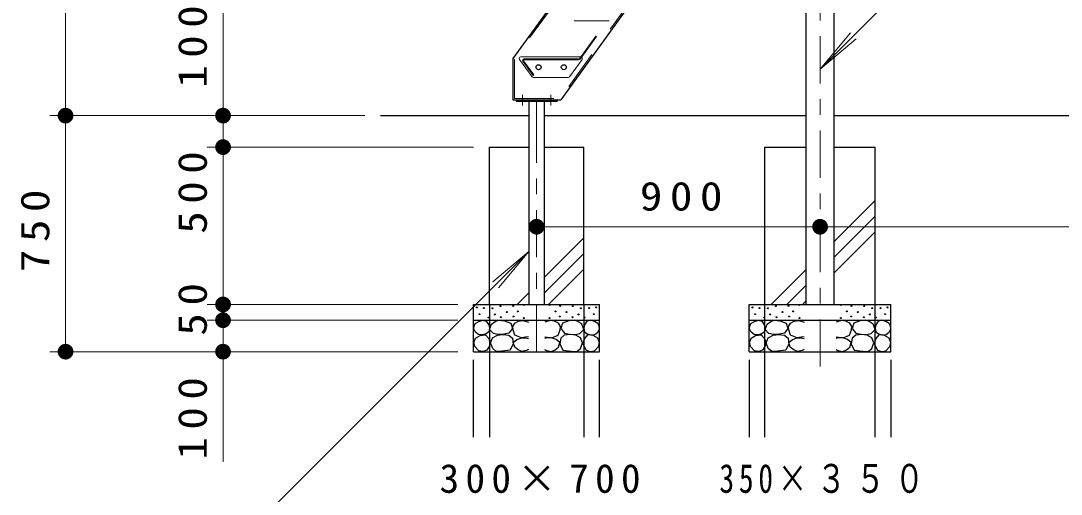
# Model space of a CAD drawing. Units: millimetres on the paper, scale 1:50. Extents: x -365 to 0, y 0 to 257.
# Drawn here: x -281.4 to -215.4, y 94.7 to 124.8 of the extents above; entities that cross this region are included whole.
import ezdxf

# ---------------------------------------------------------------- set-up
doc = ezdxf.new("R2010")
doc.units = ezdxf.units.MM
doc.linetypes.add('USER1', pattern=[4.5, 2.5, -2])
doc.linetypes.add('USER2', pattern=[6, 3, -1, 1, -1])
doc.layers.add('LY_1', color=7, linetype='Continuous', lineweight=13)
doc.styles.add('ＭＳ ゴシック', font='')
doc.styles.get('ＭＳ ゴシック').set_extended_font_data('MS Gothic')

# ---------------------------------------------------------------- blocks, each defined once
blk = doc.blocks.new('filled_dot')
at = {"color": 0, "linetype": 'Continuous', "lineweight": -2, "const_width": 1.25}
blk.add_lwpolyline([(-0.625, 0, 1), (0.625, 0, 1)], format="xyb", close=True, dxfattribs=at)

msp = doc.modelspace()

# ---------------------------------------------------------------- linework, layer by layer
at = {"layer": 'LY_1'}
for p, q in [((-201.532, 150.865), (-230.67, 121.727)), ((-278.579, 118.769), (-278.579, 136.769)), ((-268.579, 116.769), (-268.579, 126.395)), ((-246.281, 124.797), (-244.061, 124.797)), ((-244.902, 123.828), (-245.942, 122.388)), ((-244.864, 123.801), (-245.904, 122.361)), ((-244.902, 123.828), (-244.864, 123.801)), ((-230.67, 121.727), (-228.742, 124.026)), ((-230.67, 121.727), (-228.372, 123.656)), ((-248.962, 121.238), (-249.757, 122.338)), ((-249.676, 122.497), (-245.863, 122.497)), ((-248.889, 121.325), (-249.538, 122.223)), ((-248.852, 121.352), (-249.501, 122.25)), ((-249.464, 122.369), (-245.979, 122.369)), ((-249.464, 122.323), (-245.979, 122.323)), ((-245.786, 122.338), (-246.58, 121.238)), ((-248.889, 121.325), (-248.852, 121.352)), ((-248.881, 121.197), (-246.661, 121.197)), ((-259.579, 118.769), (-279.579, 118.769)), ((-259.579, 118.769), (-279.579, 118.769)), ((-278.579, 103.769), (-278.579, 118.769)), ((-259.579, 118.769), (-269.579, 118.769)), ((-252.67, 116.769), (-269.579, 116.769)), ((-268.579, 106.769), (-268.579, 116.769)), ((-229.779, 110.763), (-227.17, 113.372)), ((-229.779, 109.773), (-227.17, 112.382)), ((-230.67, 111.707), (-248.67, 111.707)), ((-190.17, 111.707), (-230.67, 111.707)), ((-248.184, 108.48), (-245.67, 110.994)), ((-229.779, 108.783), (-227.17, 111.392)), ((-269.323, 89.965), (-249.156, 110.132)), ((-249.156, 110.132), (-251.454, 108.204)), ((-249.156, 110.132), (-251.085, 107.834)), ((-248.184, 107.49), (-245.67, 110.004)), ((-247.916, 106.769), (-245.67, 109.014)), ((-233.774, 106.769), (-231.561, 108.981)), ((-232.784, 106.769), (-231.561, 107.991)), ((-249.896, 106.769), (-249.156, 107.508)), ((-253.67, 106.769), (-269.579, 106.769)), ((-268.579, 105.769), (-268.579, 106.769)), ((-231.794, 106.769), (-231.561, 107.001)), ((-253.67, 105.769), (-269.579, 105.769)), ((-253.67, 105.769), (-269.579, 105.769)), ((-268.579, 96.765), (-268.579, 105.769)), ((-253.67, 103.769), (-279.579, 103.769)), ((-253.67, 103.769), (-269.579, 103.769))]:
    msp.add_line(p, q, dxfattribs=at)
at = {"layer": 'LY_1', "lineweight": 25}
for p, q in [((-239.791, 136.769), (-250.17, 122.397)), ((-231.561, 106.769), (-231.561, 135.883)), ((-229.779, 106.769), (-229.779, 135.883)), ((-237.17, 133.566), (-247.135, 119.769)), ((-250.17, 122.397), (-250.17, 119.769)), ((-246.556, 122.323), (-248.556, 122.323)), ((-250.17, 119.769), (-247.135, 119.769)), ((-249.97, 119.769), (-249.97, 119.679)), ((-249.97, 119.679), (-247.37, 119.679)), ((-249.156, 119.679), (-249.156, 118.769)), ((-248.184, 119.679), (-248.184, 118.769)), ((-247.37, 119.769), (-247.37, 119.679)), ((-258.579, 118.769), (-249.156, 118.769)), ((-249.156, 118.769), (-249.156, 106.769)), ((-248.184, 118.769), (-248.184, 106.769)), ((-248.184, 118.769), (-231.561, 118.769)), ((-229.779, 118.769), (-190.551, 118.769)), ((-251.67, 106.769), (-251.67, 116.769)), ((-251.67, 116.769), (-249.156, 116.769)), ((-248.184, 116.769), (-245.67, 116.769)), ((-245.67, 106.769), (-245.67, 116.769)), ((-234.17, 106.769), (-234.17, 116.769)), ((-234.17, 116.769), (-231.561, 116.769)), ((-229.779, 116.769), (-227.17, 116.769)), ((-227.17, 106.769), (-227.17, 116.769)), ((-252.67, 103.769), (-252.67, 106.769)), ((-252.67, 106.769), (-244.67, 106.769)), ((-251.67, 106.769), (-251.67, 98.333)), ((-245.67, 106.769), (-245.67, 98.333)), ((-244.67, 103.769), (-244.67, 106.769)), ((-235.17, 103.769), (-235.17, 106.769)), ((-235.17, 106.769), (-226.17, 106.769)), ((-234.17, 98.333), (-234.17, 106.769)), ((-227.17, 98.333), (-227.17, 106.769)), ((-226.17, 103.769), (-226.17, 106.769)), ((-252.67, 105.769), (-244.67, 105.769)), ((-235.17, 105.769), (-226.17, 105.769)), ((-252.67, 103.769), (-244.67, 103.769)), ((-235.17, 103.769), (-226.17, 103.769)), ((-252.67, 98.333), (-252.67, 103.245)), ((-244.67, 98.333), (-244.67, 103.245)), ((-235.17, 103.245), (-235.17, 98.333)), ((-226.17, 103.245), (-226.17, 98.333))]:
    msp.add_line(p, q, dxfattribs=at)
at = {"layer": 'LY_1', "linetype": 'USER1'}
for p, q in [((-239.745, 136.679), (-250.08, 122.368)), ((-237.26, 133.595), (-247.181, 119.859)), ((-250.08, 122.368), (-250.08, 119.859)), ((-250.08, 119.859), (-247.181, 119.859))]:
    msp.add_line(p, q, dxfattribs=at)
at = {"layer": 'LY_1', "linetype": 'USER2'}
for p, q in [((-230.67, 102.82), (-230.67, 134.295)), ((-249.57, 120.101), (-249.57, 119.408)), ((-248.67, 119.769), (-248.67, 118.769)), ((-247.77, 120.101), (-247.77, 119.408)), ((-248.67, 118.769), (-248.67, 102.82))]:
    msp.add_line(p, q, dxfattribs=at)
at = {"layer": 'LY_1', "lineweight": 25}
for points in [[(-252.656, 105.213), (-252.638, 105.38), (-252.566, 105.554), (-252.345, 105.679), (-252.088, 105.763), (-251.866, 105.697), (-251.711, 105.482), (-251.663, 105.273), (-251.705, 105.021), (-251.872, 104.908), (-252.106, 104.848), (-252.363, 104.86), (-252.548, 105.003)], [(-251.129, 104.858), (-251.416, 104.924), (-251.663, 105.187), (-251.539, 105.507), (-251.293, 105.696), (-251.079, 105.762), (-250.718, 105.738), (-250.315, 105.581), (-250.208, 105.236), (-250.438, 104.949), (-250.759, 104.891)], [(-246.212, 104.858), (-245.925, 104.924), (-245.678, 105.187), (-245.801, 105.507), (-246.048, 105.696), (-246.261, 105.762), (-246.623, 105.738), (-247.026, 105.581), (-247.132, 105.236), (-246.902, 104.949), (-246.582, 104.891)], [(-244.685, 105.213), (-244.703, 105.38), (-244.775, 105.554), (-244.996, 105.679), (-245.253, 105.763), (-245.474, 105.697), (-245.63, 105.482), (-245.678, 105.273), (-245.636, 105.021), (-245.468, 104.908), (-245.235, 104.848), (-244.978, 104.86), (-244.792, 105.003)], [(-235.156, 105.213), (-235.138, 105.38), (-235.066, 105.554), (-234.845, 105.679), (-234.588, 105.763), (-234.366, 105.697), (-234.211, 105.482), (-234.163, 105.273), (-234.205, 105.021), (-234.372, 104.908), (-234.606, 104.848), (-234.863, 104.86), (-235.048, 105.003)], [(-233.629, 104.858), (-233.916, 104.924), (-234.163, 105.187), (-234.039, 105.507), (-233.793, 105.696), (-233.579, 105.762), (-233.218, 105.738), (-232.815, 105.581), (-232.708, 105.236), (-232.938, 104.949), (-233.259, 104.891)], [(-227.712, 104.858), (-227.425, 104.924), (-227.178, 105.187), (-227.301, 105.507), (-227.548, 105.696), (-227.761, 105.762), (-228.123, 105.738), (-228.526, 105.581), (-228.632, 105.236), (-228.402, 104.949), (-228.082, 104.891)], [(-226.185, 105.213), (-226.203, 105.38), (-226.275, 105.554), (-226.496, 105.679), (-226.753, 105.763), (-226.974, 105.697), (-227.13, 105.482), (-227.178, 105.273), (-227.136, 105.021), (-226.968, 104.908), (-226.735, 104.848), (-226.478, 104.86), (-226.292, 105.003)], [(-252.064, 103.783), (-252.345, 103.831), (-252.596, 104.088), (-252.662, 104.333), (-252.548, 104.627), (-252.261, 104.794), (-251.908, 104.83), (-251.705, 104.615), (-251.609, 104.298), (-251.681, 104.1), (-251.824, 103.873)], [(-250.882, 103.798), (-251.227, 103.79), (-251.457, 103.963), (-251.589, 104.324), (-251.465, 104.645), (-251.153, 104.825), (-250.816, 104.858), (-250.43, 104.809), (-250.2, 104.628), (-250.151, 104.267), (-250.34, 103.864)], [(-246.459, 103.798), (-246.114, 103.79), (-245.883, 103.963), (-245.752, 104.324), (-245.875, 104.645), (-246.187, 104.825), (-246.524, 104.858), (-246.911, 104.809), (-247.141, 104.628), (-247.19, 104.267), (-247.001, 103.864)], [(-245.277, 103.783), (-244.996, 103.831), (-244.745, 104.088), (-244.679, 104.333), (-244.792, 104.627), (-245.08, 104.794), (-245.433, 104.83), (-245.636, 104.615), (-245.732, 104.298), (-245.66, 104.1), (-245.516, 103.873)], [(-234.564, 103.783), (-234.845, 103.831), (-235.096, 104.088), (-235.162, 104.333), (-235.048, 104.627), (-234.761, 104.794), (-234.408, 104.83), (-234.205, 104.615), (-234.109, 104.298), (-234.181, 104.1), (-234.324, 103.873)], [(-233.382, 103.798), (-233.727, 103.79), (-233.957, 103.963), (-234.089, 104.324), (-233.965, 104.645), (-233.653, 104.825), (-233.316, 104.858), (-232.93, 104.809), (-232.7, 104.628), (-232.651, 104.267), (-232.84, 103.864)], [(-227.959, 103.798), (-227.614, 103.79), (-227.383, 103.963), (-227.252, 104.324), (-227.375, 104.645), (-227.687, 104.825), (-228.024, 104.858), (-228.411, 104.809), (-228.641, 104.628), (-228.69, 104.267), (-228.501, 103.864)], [(-226.777, 103.783), (-226.496, 103.831), (-226.245, 104.088), (-226.179, 104.333), (-226.292, 104.627), (-226.58, 104.794), (-226.933, 104.83), (-227.136, 104.615), (-227.232, 104.298), (-227.16, 104.1), (-227.016, 103.873)]]:
    msp.add_lwpolyline(points, close=True, dxfattribs=at)
for points in [[(-249.189, 104.71), (-249.37, 104.686), (-249.633, 104.653), (-250.044, 104.809), (-250.159, 105.146), (-250.184, 105.368), (-250.052, 105.581), (-249.814, 105.713), (-249.534, 105.746), (-249.255, 105.672), (-249.189, 105.639)], [(-248.151, 104.71), (-247.971, 104.686), (-247.708, 104.653), (-247.297, 104.809), (-247.182, 105.146), (-247.157, 105.368), (-247.289, 105.581), (-247.527, 105.713), (-247.806, 105.746), (-248.086, 105.672), (-248.151, 105.639)], [(-231.689, 104.71), (-231.87, 104.686), (-232.133, 104.653), (-232.544, 104.809), (-232.659, 105.146), (-232.684, 105.368), (-232.552, 105.581), (-232.314, 105.713), (-232.034, 105.746), (-231.755, 105.672), (-231.689, 105.639)], [(-229.651, 104.71), (-229.471, 104.686), (-229.208, 104.653), (-228.797, 104.809), (-228.682, 105.146), (-228.657, 105.368), (-228.789, 105.581), (-229.027, 105.713), (-229.306, 105.746), (-229.586, 105.672), (-229.651, 105.639)], [(-249.181, 103.897), (-249.304, 103.848), (-249.608, 103.79), (-249.847, 103.88), (-250.06, 104.061), (-250.151, 104.349), (-249.921, 104.546), (-249.617, 104.653), (-249.354, 104.653), (-249.189, 104.612)], [(-248.16, 103.897), (-248.036, 103.848), (-247.732, 103.79), (-247.494, 103.88), (-247.28, 104.061), (-247.19, 104.349), (-247.42, 104.546), (-247.724, 104.653), (-247.987, 104.653), (-248.151, 104.612)], [(-231.681, 103.897), (-231.804, 103.848), (-232.108, 103.79), (-232.347, 103.88), (-232.56, 104.061), (-232.651, 104.349), (-232.421, 104.546), (-232.117, 104.653), (-231.854, 104.653), (-231.689, 104.612)], [(-229.66, 103.897), (-229.536, 103.848), (-229.232, 103.79), (-228.994, 103.88), (-228.78, 104.061), (-228.69, 104.349), (-228.92, 104.546), (-229.224, 104.653), (-229.487, 104.653), (-229.651, 104.612)]]:
    msp.add_lwpolyline(points, dxfattribs=at)
for centre, radius in [((-248.543, 121.847), 0.16), ((-246.943, 121.847), 0.16), ((-252.459, 106.586), 0.03), ((-252.013, 106.537), 0.03), ((-251.48, 106.524), 0.03), ((-250.972, 106.66), 0.03), ((-250.167, 106.673), 0.03), ((-249.87, 106.326), 0.03), ((-249.486, 106.735), 0.03), ((-247.855, 106.735), 0.03), ((-247.471, 106.326), 0.03), ((-247.174, 106.673), 0.03), ((-246.368, 106.66), 0.03), ((-245.86, 106.524), 0.03), ((-245.328, 106.537), 0.03), ((-244.882, 106.586), 0.03), ((-234.959, 106.586), 0.03), ((-234.513, 106.537), 0.03), ((-233.98, 106.524), 0.03), ((-233.472, 106.66), 0.03), ((-232.667, 106.673), 0.03), ((-232.37, 106.326), 0.03), ((-231.986, 106.735), 0.03), ((-229.355, 106.735), 0.03), ((-228.971, 106.326), 0.03), ((-228.674, 106.673), 0.03), ((-227.868, 106.66), 0.03), ((-227.36, 106.524), 0.03), ((-226.828, 106.537), 0.03), ((-226.382, 106.586), 0.03), ((-252.298, 106.152), 0.03), ((-251.716, 105.942), 0.03), ((-251.332, 106.14), 0.03), ((-250.948, 105.954), 0.03), ((-250.564, 106.289), 0.03), ((-250.142, 106.004), 0.03), ((-249.486, 105.905), 0.03), ((-247.855, 105.905), 0.03), ((-247.198, 106.004), 0.03), ((-246.777, 106.289), 0.03), ((-246.393, 105.954), 0.03), ((-246.009, 106.14), 0.03), ((-245.625, 105.942), 0.03), ((-245.043, 106.152), 0.03), ((-234.798, 106.152), 0.03), ((-234.216, 105.942), 0.03), ((-233.832, 106.14), 0.03), ((-233.448, 105.954), 0.03), ((-233.064, 106.289), 0.03), ((-232.642, 106.004), 0.03), ((-231.986, 105.905), 0.03), ((-229.355, 105.905), 0.03), ((-228.698, 106.004), 0.03), ((-228.277, 106.289), 0.03), ((-227.893, 105.954), 0.03), ((-227.509, 106.14), 0.03), ((-227.125, 105.942), 0.03), ((-226.543, 106.152), 0.03)]:
    msp.add_circle(centre, radius, dxfattribs=at)
at = {"layer": 'LY_1'}
for centre, radius, start, end in [((-249.676, 122.397), 0.1, 90, 215.83765), ((-249.464, 122.277), 0.092, 90, 215.83765), ((-249.464, 122.277), 0.046, 90, 215.83765), ((-245.979, 122.415), 0.046, 270, 324.16235), ((-245.979, 122.415), 0.092, 270, 324.16235), ((-245.867, 122.397), 0.1, 324.16235, 59.69902), ((-248.881, 121.297), 0.1, 215.83765, 270), ((-246.661, 121.297), 0.1, 270, 324.16235)]:
    msp.add_arc(centre, radius, start, end, dxfattribs=at)

# ---------------------------------------------------------------- block references
at = {"layer": 'LY_1', "xscale": 0.4, "yscale": 0.4}
for p, rotation in [((-278.579, 118.769), 270), ((-278.579, 118.769), 90), ((-268.579, 118.769), 270), ((-268.579, 116.769), 90), ((-268.579, 116.769), 270), ((-230.67, 111.707), 180), ((-268.579, 106.769), 90), ((-268.579, 106.769), 270), ((-268.579, 105.769), 90), ((-268.579, 105.769), 270), ((-278.579, 103.769), 90), ((-268.579, 103.769), 90)]:
    msp.add_blockref('filled_dot', p, dxfattribs=dict(at, rotation=rotation))
for p in [(-248.67, 111.707), (-230.67, 111.707)]:
    msp.add_blockref('filled_dot', p, dxfattribs=at)

# ---------------------------------------------------------------- texts
at = {"layer": 'LY_1', "char_height": 1.833, "attachment_point": 8, "rotation": 90, "style": 'ＭＳ ゴシック'}
for s, insert in [('\\T1.33;\\W1.15;100', (-269.579, 123.395)), ('\\T1.33;\\W1.15;500', (-269.579, 114.118)), ('\\T1.33;\\W1.15;750', (-279.579, 111.684)), ('\\T1.34;\\W1.15;50', (-269.579, 106.699)), ('\\T1.33;\\W1.15;100', (-269.579, 99.765))]:
    msp.add_mtext(s, dxfattribs=dict(at, insert=insert))
at = {"layer": 'LY_1', "char_height": 1.833, "attachment_point": 8, "style": 'ＭＳ ゴシック'}
for s, insert in [('\\T1.33;\\W1.15;900', (-239.254, 112.707)), ('\\T1.32;300×700', (-248.25, 94.769)), ('\\T1.32;\\W0.75;350×３５０', (-230.263, 94.769))]:
    msp.add_mtext(s, dxfattribs=dict(at, insert=insert))

doc.saveas('drawing.dxf')
